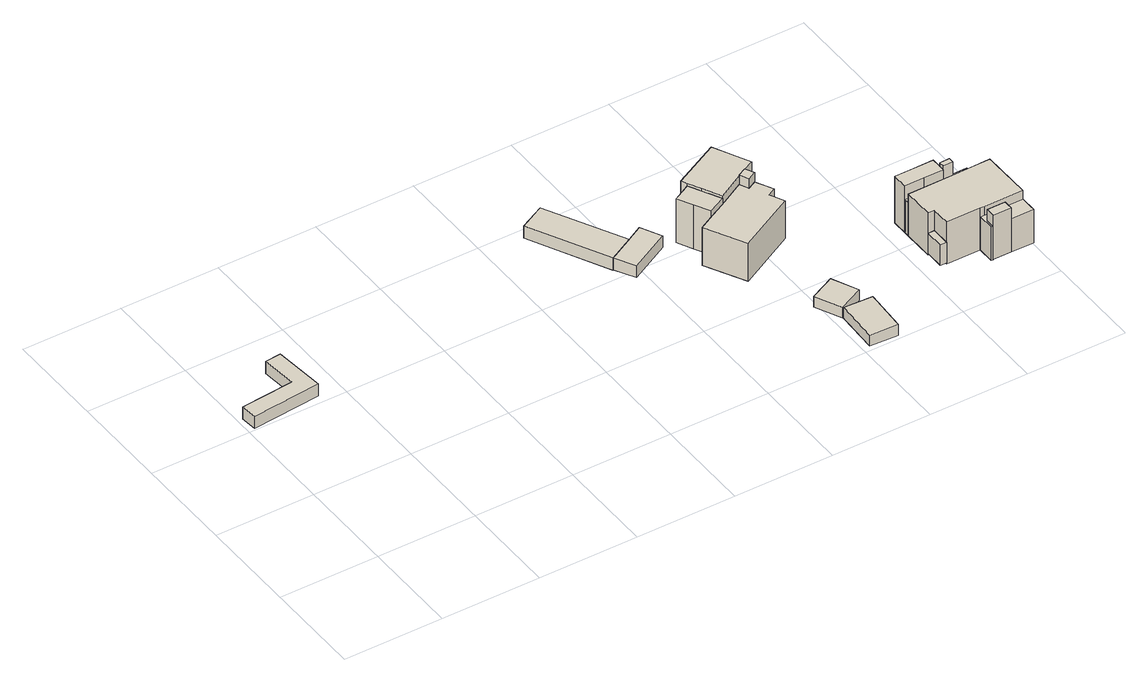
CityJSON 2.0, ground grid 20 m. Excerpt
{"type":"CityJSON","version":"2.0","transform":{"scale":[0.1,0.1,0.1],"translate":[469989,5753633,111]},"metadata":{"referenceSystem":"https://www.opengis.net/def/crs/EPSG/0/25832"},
"CityObjects":{
"building1":{"type":"Building","attributes":{"Gemeindeschluessel":"05711000","BezugspunktDach":"2100","function":"51009_1610","measuredHeight":2.79},"address":[{"country":"Germany"}],"geometry":[{"type":"Solid","lod":"1","boundaries":[[[[0,1,2,3,4,5]],[[6,7,8,9,10,11]],[[6,11,5,4]],[[7,6,4,3]],[[8,7,3,2]],[[9,8,2,1]],[[10,9,1,0]],[[11,10,0,5]]]]}]},
"building2":{"type":"Building","attributes":{"Gemeindeschluessel":"05711000","BezugspunktDach":"2000","function":"31001_2460","measuredHeight":2.67},"address":[{"country":"Germany","locality":"Bielefeld","thoroughfareNumber":"15","thoroughfareName":"Fliednerweg"}],"geometry":[{"type":"Solid","lod":"1","boundaries":[[[[12,13,14,15]],[[16,17,18,19]],[[16,19,15,14]],[[17,16,14,13]],[[18,17,13,12]],[[19,18,12,15]]]]}]},
"building3":{"type":"Building","attributes":{"Gemeindeschluessel":"05711000","BezugspunktDach":"2000","function":"31001_2460","measuredHeight":2.63},"address":[{"country":"Germany","locality":"Bielefeld","thoroughfareNumber":"21","thoroughfareName":"Fliednerweg"}],"geometry":[{"type":"Solid","lod":"1","boundaries":[[[[20,15,14,21,22]],[[23,24,25,26,27]],[[23,27,22,21]],[[24,23,21,14]],[[25,24,14,15]],[[26,25,15,20]],[[27,26,20,22]]]]}]},
"building4":{"type":"Building","attributes":{"Gemeindeschluessel":"05711000","BezugspunktDach":"2000","function":"31001_2460","measuredHeight":2.36},"address":[{"country":"Germany","locality":"Bielefeld","thoroughfareNumber":"23","thoroughfareName":"Fliednerweg"}],"geometry":[{"type":"Solid","lod":"1","boundaries":[[[[28,29,30,31]],[[32,33,34,35]],[[32,35,31,30]],[[33,32,30,29]],[[34,33,29,28]],[[35,34,28,31]]]]}]},
"building5":{"type":"Building","attributes":{"Gemeindeschluessel":"05711000","BezugspunktDach":"2000","function":"31001_2460","measuredHeight":2.37},"address":[{"country":"Germany","locality":"Bielefeld","thoroughfareNumber":"21","thoroughfareName":"Fliednerweg"}],"geometry":[{"type":"Solid","lod":"1","boundaries":[[[[36,37,38,39]],[[40,41,42,43]],[[40,43,39,38]],[[41,40,38,37]],[[42,41,37,36]],[[43,42,36,39]]]]}]},
"building6":{"type":"Building","attributes":{"Gemeindeschluessel":"05711000","function":"31001_1100"},"address":[{"country":"Germany","locality":"Bielefeld","thoroughfareNumber":"21","thoroughfareName":"Fliednerweg"}],"children":["building6-1","building6-2","building6-3","building6-4"]},
"building6-1":{"type":"BuildingPart","attributes":{"BezugspunktDach":"2000","measuredHeight":10.99},"parents":["building6"],"geometry":[{"type":"Solid","lod":"1","boundaries":[[[[44,45,46,47,48,49,50,51,52,53]],[[54,55,56,57,58,59,60,61,62,63]],[[54,63,53,52]],[[55,54,52,51]],[[56,55,51,50]],[[57,56,50,49]],[[58,57,49,48]],[[59,58,48,47]],[[60,59,47,46]],[[61,60,46,45]],[[62,61,45,44]],[[63,62,44,53]]]]}]},
"building6-2":{"type":"BuildingPart","attributes":{"BezugspunktDach":"2000","measuredHeight":11.38},"parents":["building6"],"geometry":[{"type":"Solid","lod":"1","boundaries":[[[[64,65,66,67,68,69]],[[61,70,71,72,73,62]],[[61,62,69,68]],[[70,61,68,67]],[[71,70,67,66]],[[72,71,66,65]],[[73,72,65,64]],[[62,73,64,69]]]]}]},
"building6-3":{"type":"BuildingPart","attributes":{"BezugspunktDach":"2000","measuredHeight":11.41},"parents":["building6"],"geometry":[{"type":"Solid","lod":"1","boundaries":[[[[74,75,76,77,78,79,80,81,82]],[[62,83,72,84,85,86,87,88,63]],[[62,63,82,81]],[[83,62,81,80]],[[72,83,80,79]],[[84,72,79,78]],[[85,84,78,77]],[[86,85,77,76]],[[87,86,76,75]],[[88,87,75,74]],[[63,88,74,82]]]]}]},
"building6-4":{"type":"BuildingPart","attributes":{"BezugspunktDach":"2000","measuredHeight":10.25},"address":[{"country":"Germany","locality":"Bielefeld","thoroughfareNumber":"21","thoroughfareName":"Fliednerweg"}],"parents":["building6"],"geometry":[{"type":"Solid","lod":"1","boundaries":[[[[89,90,91,92]],[[93,94,95,96]],[[93,96,92,91]],[[94,93,91,90]],[[95,94,90,89]],[[96,95,89,92]]]]}]},
"building7":{"type":"Building","attributes":{"Gemeindeschluessel":"05711000","BezugspunktDach":"2000","function":"51009_1610","measuredHeight":4.59},"address":[{"country":"Germany"}],"geometry":[{"type":"Solid","lod":"1","boundaries":[[[[97,98,99,100]],[[101,102,103,104]],[[101,104,100,99]],[[102,101,99,98]],[[103,102,98,97]],[[104,103,97,100]]]]}]},
"building8":{"type":"Building","attributes":{"Gemeindeschluessel":"05711000","BezugspunktDach":"2000","function":"51009_1610","measuredHeight":10.18},"address":[{"country":"Germany"}],"geometry":[{"type":"Solid","lod":"1","boundaries":[[[[105,106,107,108]],[[109,110,111,112]],[[109,112,108,107]],[[110,109,107,106]],[[111,110,106,105]],[[112,111,105,108]]]]}]},
"building9":{"type":"Building","attributes":{"Gemeindeschluessel":"05711000","function":"31001_1100"},"address":[{"country":"Germany","locality":"Bielefeld","thoroughfareNumber":"23","thoroughfareName":"Fliednerweg"}],"children":["building9-1","building9-2","building9-3","building9-4"]},
"building9-1":{"type":"BuildingPart","attributes":{"BezugspunktDach":"2000","measuredHeight":11.98},"parents":["building9"],"geometry":[{"type":"Solid","lod":"1","boundaries":[[[[113,114,115,116,117,118,119,120,121,122]],[[123,124,125,126,127,128,129,130,131,132]],[[123,132,122,121]],[[124,123,121,120]],[[125,124,120,119]],[[126,125,119,118]],[[127,126,118,117]],[[128,127,117,116]],[[129,128,116,115]],[[130,129,115,114]],[[131,130,114,113]],[[132,131,113,122]]]]}]},
"building9-2":{"type":"BuildingPart","attributes":{"BezugspunktDach":"2000","measuredHeight":11.41},"parents":["building9"],"geometry":[{"type":"Solid","lod":"1","boundaries":[[[[133,134,135,136,137,138,139]],[[140,141,142,143,144,145,146]],[[140,146,139,138]],[[141,140,138,137]],[[142,141,137,136]],[[143,142,136,135]],[[144,143,135,134]],[[145,144,134,133]],[[146,145,133,139]]]]}]},
"building9-3":{"type":"BuildingPart","attributes":{"BezugspunktDach":"2000","measuredHeight":7.38},"parents":["building9"],"geometry":[{"type":"Solid","lod":"1","boundaries":[[[[147,148,149,150,151,152,153]],[[129,140,145,154,155,156,131]],[[129,131,153,152]],[[140,129,152,151]],[[145,140,151,150]],[[154,145,150,149]],[[155,154,149,148]],[[156,155,148,147]],[[131,156,147,153]]]]}]},
"building9-4":{"type":"BuildingPart","attributes":{"BezugspunktDach":"2000","measuredHeight":7.38},"parents":["building9"],"geometry":[{"type":"Solid","lod":"1","boundaries":[[[[157,158,159,160,161,162,163,164]],[[165,166,167,168,169,170,125,123]],[[165,123,164,163]],[[166,165,163,162]],[[167,166,162,161]],[[168,167,161,160]],[[169,168,160,159]],[[170,169,159,158]],[[125,170,158,157]],[[123,125,157,164]]]]}]},
"building10":{"type":"Building","attributes":{"Gemeindeschluessel":"05711000","BezugspunktDach":"2000","function":"51009_1610","measuredHeight":10.91},"address":[{"country":"Germany"}],"geometry":[{"type":"Solid","lod":"1","boundaries":[[[[171,172,173,174]],[[175,176,177,178]],[[175,178,174,173]],[[176,175,173,172]],[[177,176,172,171]],[[178,177,171,174]]]]}]}
},
"vertices":[
[137,511,39],[105,508,39],[112,437,39],[5,427,39],[8,395,39],[147,408,39],[8,395,12],[5,427,12],[112,437,12],[105,508,12],[137,511,12],[147,408,12],
[731,605,30],[681,579,30],[761,423,30],[812,450,30],[761,423,3],[681,579,3],[731,605,3],[812,450,3],
[844,467,30],[783,383,30],[865,426,30],[783,383,4],[761,423,4],[812,450,4],[844,467,4],[865,426,4],
[1018,96,29],[1014,9,29],[1071,6,29],[1076,93,29],[1071,6,5],[1014,9,5],[1018,96,5],[1076,93,5],
[1042,173,29],[992,149,29],[1017,97,29],[1067,121,29],[1017,97,5],[992,149,5],[1042,173,5],[1067,121,5],
[957,380,90],[922,362,90],[894,347,90],[936,268,90],[1052,329,90],[1038,357,90],[1054,366,90],[1036,400,90],[1019,391,90],[1010,409,90],[1019,391,6],[1036,400,6],[1054,366,6],[1038,357,6],[1052,329,6],[936,268,6],[894,347,6],[922,362,6],[957,380,6],[1010,409,6],
[941,411,103],[925,441,103],[890,423,103],[906,392,103],[922,362,103],[957,380,103],[906,392,6],[890,423,6],[925,441,6],[941,411,6],
[1027,418,109],[1049,429,109],[1031,465,109],[1013,500,109],[919,452,109],[925,441,109],[938,416,109],[957,380,109],[1010,409,109],[938,416,6],[919,452,6],[1013,500,6],[1031,465,6],[1049,429,6],[1027,418,6],
[1027,418,111],[1010,409,111],[1019,391,111],[1036,400,111],[1019,391,9],[1010,409,9],[1027,418,9],[1036,400,9],
[1243,155,57],[1230,155,57],[1230,117,57],[1243,117,57],[1230,117,12],[1230,155,12],[1243,155,12],[1243,117,12],
[1353,102,107],[1316,102,107],[1316,83,107],[1353,83,107],[1316,83,10],[1316,102,10],[1353,102,10],[1353,83,10],
[1366,218,102],[1320,217,102],[1230,216,102],[1230,155,102],[1243,155,102],[1243,117,102],[1312,117,102],[1321,117,102],[1399,117,102],[1398,218,102],[1399,117,9],[1321,117,9],[1312,117,9],[1243,117,9],[1243,155,9],[1230,155,9],[1230,216,9],[1320,217,9],[1366,218,9],[1398,218,9],
[1309,228,112],[1309,239,112],[1309,259,112],[1269,259,112],[1230,259,112],[1230,227,112],[1269,227,112],[1230,227,9],[1230,259,9],[1269,259,9],[1309,259,9],[1309,239,9],[1309,228,9],[1269,227,9],
[1365,239,83],[1329,239,83],[1329,228,83],[1309,228,83],[1230,227,83],[1230,216,83],[1366,218,83],[1329,228,9],[1329,239,9],[1365,239,9],
[1312,117,83],[1312,83,83],[1316,83,83],[1316,102,83],[1353,102,83],[1353,83,83],[1399,83,83],[1399,117,83],[1399,83,9],[1353,83,9],[1353,102,9],[1316,102,9],[1316,83,9],[1312,83,9],
[1329,239,120],[1309,239,120],[1309,228,120],[1329,228,120],[1309,228,11],[1309,239,11],[1329,239,11],[1329,228,11]
]}
